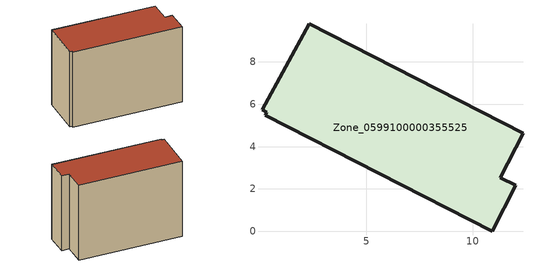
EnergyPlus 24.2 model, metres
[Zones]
Zone_0599100000355525
 floor ground (C_G): 2.3,9.79 12.38,4.63 11.31,2.53 12.04,2.16 10.92,0 0.23,5.48 0.29,5.61 0.07,5.73 z3.7
 wall outside (C_F): 12.38,4.63 2.3,9.79 0.07,5.73 0.29,5.61 0.23,5.48 10.92,0 12.04,2.16 11.31,2.53 12.38,4.63 z3.7:12.42
 roof outside (C_R): 0.29,5.61 0.23,5.48 10.92,0 12.04,2.16 11.31,2.53 12.38,4.63 2.3,9.79 0.07,5.73 z12.42
[BUILDING]
Pand.0599100000355525: North Axis=0; Terrain=City; Loads Convergence Tolerance Value=0.04; Temperature Convergence Tolerance Value=0.4; Solar Distribution=FullExterior; Maximum Number of Warmup Days=25; Minimum Number of Warmup Days=1
[Site:Location]
Rotterdam.The.Hague.AP_ZH_NLD Design_Conditions: Latitude=51.96; Longitude=4.45; Time Zone=1; Elevation=-4.5
[SITE:GROUNDTEMPERATURE:BUILDINGSURFACE]
18, 18, 18, 18, 18, 18, 18, 18, 18, 18, 18, 18
[MATERIAL] Thermal Absorptance=0.9; Solar Absorptance=0.7; Visible Absorptance=0.7
Name | Roughness | Thickness | Conductivity | Density | Specific Heat
G.TI.1992-2005 | MediumSmooth | 0.15 | 0.06 | 540 | 1210
F.TI.1992-2005 | Rough | 0.3 | 0.12 | 1920 | 840
R.TI.1992-2005 | MediumRough | 0.2 | 0.08 | 1500 | 1000
[CONSTRUCTION]
C_G: G.TI.1992-2005
C_F: F.TI.1992-2005
C_R: R.TI.1992-2005
[ZONE]
Zone_0599100000355525: Type=1; Multiplier=1; Ceiling Height=Autocalculate; Volume=Autocalculate; Floor Area=autocalculate; Part of Total Floor Area=Yes
[ZONEINFILTRATION:DESIGNFLOWRATE]
Infil_Zone_0599100000355525: Zone or ZoneList or Space or SpaceList=Zone_0599100000355525; Schedule=AlwaysOn; Design Flow Rate Calculation Method=Flow/Area; Flow Rate per Floor Area=0.0015; Constant Term Coefficient=1; Temperature Term Coefficient=0; Velocity Term Coefficient=0; Velocity Squared Term Coefficient=0
[HVACTEMPLATE:ZONE:IDEALLOADSAIRSYSTEM]
Zone_0599100000355525: Maximum Heating Supply Air Temperature=50; Minimum Cooling Supply Air Temperature=13; Maximum Heating Supply Air Humidity Ratio=0.0156; Minimum Cooling Supply Air Humidity Ratio=0.0077; Heating Limit=NoLimit; Cooling Limit=NoLimit; Dehumidification Control Type=ConstantSensibleHeatRatio; Cooling Sensible Heat Ratio=0.7; Dehumidification Setpoint=60; Humidification Control Type=None; Humidification Setpoint=30; Outdoor Air Method=None; Outdoor Air Flow Rate per Person=0.00944; Outdoor Air Flow Rate per Zone Floor Area=0; Outdoor Air Flow Rate per Zone=0; Demand Controlled Ventilation Type=None; Outdoor Air Economizer Type=NoEconomizer; Heat Recovery Type=None; Sensible Heat Recovery Effectiveness=0.7; Latent Heat Recovery Effectiveness=0.65
[ZONECONTROL:THERMOSTAT]
ThermostatControl_Zone_0599100000355525: Zone or ZoneList=Zone_0599100000355525; Control Type Schedule=DualSetpointControlType; Control 1=Thermostat_Zone_0599100000355525; Temperature Difference Between Cutout And Setpoint=0
[THERMOSTATSETPOINT:DUALSETPOINT]
Thermostat_Zone_0599100000355525: Heating Setpoint Temperature Schedule=HeatingSetpoint_Zone_0599100000355525; Cooling Setpoint Temperature Schedule=CoolingSetpoint_Zone_0599100000355525
[SCHEDULE:COMPACT]
HeatingSetpoint_Zone_0599100000355525: Through: 12/31, For: AllDays, Until: 24:00, 21
CoolingSetpoint_Zone_0599100000355525: Through: 12/31, For: AllDays, Until: 24:00, 24
DualSetpointControlType: Through: 12/31, For: AllDays, Until: 24:00, 4
AlwaysOn: Through: 12/31, For: AllDays, Until: 24:00, 1
